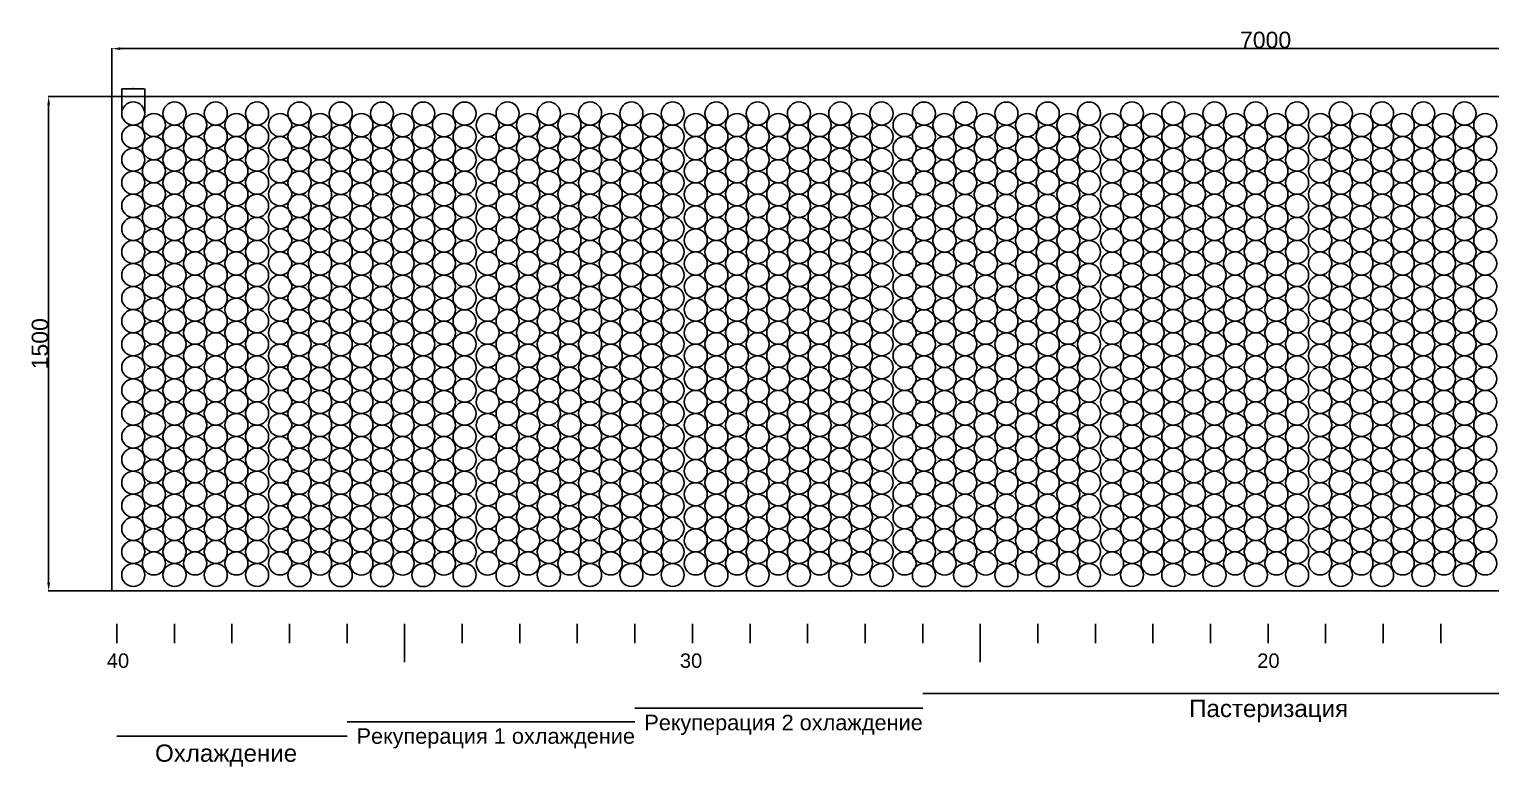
# Model space of a CAD drawing. Header units: millimetres. Extents: x -918 to 51042, y -35619 to 21649.
# Drawn here: x 43524 to 47958, y -19747 to -17509 of the extents above; entities that cross this region are included whole.
import ezdxf

# ---------------------------------------------------------------- set-up
doc = ezdxf.new("R2010")
doc.units = ezdxf.units.MM
doc.layers.add('для лазера', color=7, linetype='Continuous')
doc.styles.get("Standard").update_dxf_attribs({"font": 'arial.ttf'})
doc.dimstyles.new('ISO-25', dxfattribs={"dimtxt": 2.5, "dimasz": 2.5, "dimexe": 1.25, "dimexo": 0.625, "dimtad": 1, "dimtxsty": 'Standard', "dimcen": 2.5, "dimadec": 0, "dimazin": 0, "dimtfac": 1, "dimtmove": 0, "dimatfit": 3, "dimfxl": 1, "dimarcsym": 0})

# ---------------------------------------------------------------- blocks, each defined once
blk = doc.blocks.new('*D58')
at = {"layer": 'Defpoints', "color": 0, "transparency": 16777216}
for p in [(43774.8, -17568.3), (43774.8, -17713.6), (50774.8, -17713.6)]:
    blk.add_point(p, dxfattribs=at)
at = {"layer": 'для лазера', "color": 0, "lineweight": -2, "transparency": 16777216}
for p, q in [((43774.8, -17713), (43774.8, -17567.1)), ((50749.8, -17568.3), (43799.8, -17568.3)), ((50774.8, -17713), (50774.8, -17567.1))]:
    blk.add_line(p, q, dxfattribs=at)
at = {"layer": 'для лазера', "color": 0, "transparency": 16777216}
for points in [[(43799.8, -17564.2), (43799.8, -17572.5), (43774.8, -17568.3)], [(50749.8, -17564.2), (50749.8, -17572.5), (50774.8, -17568.3)]]:
    blk.add_solid(points, dxfattribs=at)
at = {"layer": 'для лазера', "color": 0, "transparency": 16777216, "insert": (47274.8, -17542.2), "char_height": 50, "attachment_point": 5}
blk.add_mtext('7000', dxfattribs=at)
blk = doc.blocks.new('*D59')
at = {"layer": 'Defpoints', "color": 0, "transparency": 16777216}
for p in [(43774.8, -17713.6), (43582.8, -19213.6), (43774.8, -19213.6)]:
    blk.add_point(p, dxfattribs=at)
at = {"layer": 'для лазера', "color": 0, "lineweight": -2, "transparency": 16777216}
for p, q in [((43774.2, -17713.6), (43581.6, -17713.6)), ((43582.8, -17738.6), (43582.8, -19188.6)), ((43774.2, -19213.6), (43581.6, -19213.6))]:
    blk.add_line(p, q, dxfattribs=at)
at = {"layer": 'для лазера', "color": 0, "transparency": 16777216}
for points in [[(43578.7, -17738.6), (43587, -17738.6), (43582.8, -17713.6)], [(43578.7, -19188.6), (43587, -19188.6), (43582.8, -19213.6)]]:
    blk.add_solid(points, dxfattribs=at)
at = {"layer": 'для лазера', "color": 0, "transparency": 16777216, "insert": (43556.7, -18463.6), "char_height": 50, "attachment_point": 5, "rotation": 90}
blk.add_mtext('1500', dxfattribs=at)
blk = doc.blocks.new('*D60')
at = {"layer": 'Defpoints', "color": 0, "transparency": 16777216}
for p in [(43874.4, -17690.1), (43804.4, -17765.1), (43874.4, -17765.1)]:
    blk.add_point(p, dxfattribs=at)
at = {"layer": 'для лазера', "color": 0, "lineweight": -2, "transparency": 16777216}
for p, q in [((43804.4, -17764.5), (43804.4, -17688.9)), ((43806.9, -17690.1), (43871.9, -17690.1)), ((43874.4, -17764.5), (43874.4, -17688.9))]:
    blk.add_line(p, q, dxfattribs=at)
at = {"layer": 'для лазера', "color": 0, "transparency": 16777216}
for points in [[(43806.9, -17689.7), (43806.9, -17690.5), (43804.4, -17690.1)], [(43871.9, -17689.7), (43871.9, -17690.5), (43874.4, -17690.1)]]:
    blk.add_solid(points, dxfattribs=at)
at = {"layer": 'для лазера', "color": 0, "transparency": 16777216, "insert": (43839.4, -17688.2), "char_height": 2.5, "attachment_point": 5}
blk.add_mtext('70', dxfattribs=at)

msp = doc.modelspace()

# ---------------------------------------------------------------- linework, layer by layer
at = {"layer": 'для лазера'}
for p, q in [((43774.815, -19213.621), (43774.815, -17713.621)), ((43774.815, -17713.621), (50774.815, -17713.621)), ((50774.815, -19213.621), (43774.815, -19213.621)), ((43789.655, -19371.831), (43789.655, -19313.621)), ((43964.284, -19371.831), (43964.284, -19313.621)), ((44138.913, -19371.831), (44138.913, -19313.621)), ((44313.542, -19371.831), (44313.542, -19313.621)), ((44488.171, -19371.831), (44488.171, -19313.621)), ((44662.8, -19430.041), (44662.8, -19313.621)), ((44837.429, -19371.831), (44837.429, -19313.621)), ((45012.058, -19371.831), (45012.058, -19313.621)), ((45186.687, -19371.831), (45186.687, -19313.621)), ((45361.316, -19371.831), (45361.316, -19313.621)), ((45535.945, -19371.831), (45535.945, -19313.621)), ((45710.574, -19371.831), (45710.574, -19313.621)), ((45885.203, -19371.831), (45885.203, -19313.621)), ((46059.832, -19371.831), (46059.832, -19313.621)), ((46234.461, -19371.831), (46234.461, -19313.621)), ((46409.09, -19430.041), (46409.09, -19313.621)), ((46583.719, -19371.831), (46583.719, -19313.621)), ((46758.348, -19371.831), (46758.348, -19313.621)), ((46932.977, -19371.831), (46932.977, -19313.621)), ((47107.606, -19371.831), (47107.606, -19313.621)), ((47282.235, -19371.831), (47282.235, -19313.621)), ((47456.864, -19371.831), (47456.864, -19313.621)), ((47631.493, -19371.831), (47631.493, -19313.621)), ((47806.122, -19371.831), (47806.122, -19313.621))]:
    msp.add_line(p, q, dxfattribs=at)
at = {"layer": 'для лазера', "color": 244, "true_color": 0x991b1e}
msp.add_line((48155.38, -19524.389), (46234.461, -19524.389), dxfattribs=at)
at = {"layer": 'для лазера', "color": 32, "true_color": 0xcd6928}
msp.add_line((46234.461, -19569.63), (45361.316, -19569.63), dxfattribs=at)
at = {"layer": 'для лазера', "color": 2}
msp.add_line((45361.316, -19610.665), (44488.171, -19610.665), dxfattribs=at)
at = {"layer": 'для лазера', "color": 5}
msp.add_line((44488.171, -19654.202), (43789.655, -19654.202), dxfattribs=at)
for centre in [(43839.397, -17765.093), (43964.631, -17765.093), (44089.865, -17765.093), (44215.1, -17765.093), (44343.71, -17765.324), (44468.944, -17765.324), (43902.001, -17800.093), (44027.236, -17800.093), (44152.47, -17800.093), (44285.1, -17800.093), (44406.314, -17800.324), (43839.397, -17835.093), (43964.631, -17835.093), (44089.865, -17835.093), (44215.1, -17835.093), (44343.71, -17835.324), (44468.944, -17835.324), (43902.001, -17870.093), (44027.236, -17870.093), (44152.47, -17870.093), (44285.1, -17870.093), (44406.314, -17870.324), (43839.397, -17905.093), (43902.001, -17940.093), (43964.631, -17905.093), (44027.236, -17940.093), (44089.865, -17905.093), (44152.47, -17940.093), (44215.1, -17905.093), (44285.1, -17940.093), (44343.71, -17905.324), (44406.314, -17940.324), (44468.944, -17905.324), (43839.397, -17975.093), (43964.631, -17975.093), (44089.865, -17975.093), (44215.1, -17975.093), (44343.71, -17975.324), (44468.944, -17975.324), (43902.001, -18010.093), (44027.236, -18010.093), (44152.47, -18010.093), (44285.1, -18010.093), (44406.314, -18010.324), (43839.397, -18045.093), (43902.001, -18080.093), (43964.631, -18045.093), (44027.236, -18080.093), (44089.865, -18045.093), (44152.47, -18080.093), (44215.1, -18045.093), (44285.1, -18080.093), (44343.71, -18045.324), (44406.314, -18080.324), (44468.944, -18045.324), (43839.397, -18115.093), (43964.631, -18115.093), (44089.865, -18115.093), (44215.1, -18115.093), (44343.71, -18115.324), (44468.944, -18115.324), (43902.001, -18150.093), (44027.236, -18150.093), (44152.47, -18150.093), (44285.1, -18150.093), (44406.314, -18150.324), (43839.397, -18185.093), (43964.631, -18185.093), (44089.865, -18185.093), (44215.1, -18185.093), (44343.71, -18185.324), (44468.944, -18185.324), (43839.397, -18255.093), (43902.001, -18220.093), (43964.631, -18255.093), (44027.236, -18220.093), (44089.865, -18255.093), (44152.47, -18220.093), (44215.1, -18255.093), (44285.1, -18220.093), (44343.71, -18255.324), (44406.314, -18220.324), (44468.944, -18255.324), (43902.001, -18290.093), (44027.236, -18290.093), (44152.47, -18290.093), (44285.1, -18290.093), (44406.314, -18290.324), (43839.397, -18325.093), (43964.631, -18325.093), (44089.865, -18325.093), (44215.1, -18325.093), (44343.71, -18325.324), (44468.944, -18325.324), (43902.001, -18360.093), (44027.236, -18360.093), (44152.47, -18360.093), (44285.1, -18360.093), (44406.314, -18360.324), (43839.397, -18395.093), (43902.001, -18430.093), (43964.631, -18395.093), (44027.236, -18430.093), (44089.865, -18395.093), (44152.47, -18430.093), (44215.1, -18395.093), (44285.1, -18430.093), (44343.71, -18395.324), (44406.314, -18430.324), (44468.944, -18395.324), (43839.397, -18465.093), (43964.631, -18465.093), (44089.865, -18465.093), (44215.1, -18465.093), (44343.71, -18465.324), (44468.944, -18465.324), (43902.001, -18500.093), (44027.236, -18500.093), (44152.47, -18500.093), (44285.1, -18500.093), (44406.314, -18500.324), (43839.397, -18535.093), (43964.631, -18535.093), (44089.865, -18535.093), (44215.1, -18535.093), (44343.71, -18535.324), (44468.944, -18535.324), (43839.397, -18605.093), (43902.001, -18570.093), (43964.631, -18605.093), (44027.236, -18570.093), (44089.865, -18605.093), (44152.47, -18570.093), (44215.1, -18605.093), (44285.1, -18570.093), (44343.71, -18605.324), (44406.314, -18570.324), (44468.944, -18605.324), (43902.001, -18640.093), (44027.236, -18640.093), (44152.47, -18640.093), (44285.1, -18640.093), (44406.314, -18640.324), (43839.397, -18675.093), (43964.631, -18675.093), (44089.865, -18675.093), (44215.1, -18675.093), (44343.71, -18675.324), (44468.944, -18675.324), (43839.397, -18745.093), (43902.001, -18710.093), (43964.631, -18745.093), (44027.236, -18710.093), (44089.865, -18745.093), (44152.47, -18710.093), (44215.1, -18745.093), (44285.1, -18710.093), (44343.71, -18745.324), (44406.314, -18710.324), (44468.944, -18745.324), (43902.001, -18780.093), (44027.236, -18780.093), (44152.47, -18780.093), (44285.1, -18780.093), (44406.314, -18780.324), (43839.397, -18815.093), (43964.631, -18815.093), (44089.865, -18815.093), (44215.1, -18815.093), (44343.71, -18815.324), (44468.944, -18815.324), (43902.001, -18850.093), (44027.236, -18850.093), (44152.47, -18850.093), (44285.1, -18850.093), (44406.314, -18850.324), (43839.397, -18885.093), (43902.001, -18920.093), (43964.631, -18885.093), (44027.236, -18920.093), (44089.865, -18885.093), (44152.47, -18920.093), (44215.1, -18885.093), (44285.1, -18920.093), (44343.71, -18885.324), (44406.314, -18920.324), (44468.944, -18885.324), (43839.397, -18955.093), (43964.631, -18955.093), (44089.865, -18955.093), (44215.1, -18955.093), (44343.71, -18955.324), (44468.944, -18955.324), (43902.001, -18990.093), (44027.236, -18990.093), (44152.47, -18990.093), (44285.1, -18990.093), (44406.314, -18990.324), (43839.397, -19025.093), (43964.631, -19025.093), (44089.865, -19025.093), (44215.1, -19025.093), (44343.71, -19025.324), (44468.944, -19025.324), (43839.397, -19095.093), (43902.001, -19060.093), (43964.631, -19095.093), (44027.236, -19060.093), (44089.865, -19095.093), (44152.47, -19060.093), (44215.1, -19095.093), (44285.1, -19060.093), (44343.71, -19095.324), (44406.314, -19060.324), (44468.944, -19095.324), (43902.001, -19130.093), (44027.236, -19130.093), (44152.47, -19130.093), (44285.1, -19130.093), (44406.314, -19130.324), (43839.397, -19165.093), (43964.631, -19165.093), (44089.865, -19165.093), (44215.1, -19165.093), (44343.71, -19165.324), (44468.944, -19165.324)]:
    msp.add_circle(centre, 35, dxfattribs=at)
at = {"layer": 'для лазера', "color": 2}
for centre in [(44594.179, -17765.324), (44719.413, -17765.324), (44844.647, -17765.324), (44975, -17765.093), (45100.235, -17765.093), (45225.469, -17765.093), (45350.704, -17765.093), (44531.549, -17800.324), (44656.783, -17800.324), (44782.017, -17800.324), (44914.647, -17800.324), (45037.605, -17800.093), (45162.839, -17800.093), (45288.074, -17800.093), (44594.179, -17835.324), (44719.413, -17835.324), (44844.647, -17835.324), (44975, -17835.093), (45100.235, -17835.093), (45225.469, -17835.093), (45350.704, -17835.093), (44531.549, -17870.324), (44656.783, -17870.324), (44782.017, -17870.324), (44914.647, -17870.324), (45037.605, -17870.093), (45162.839, -17870.093), (45288.074, -17870.093), (44531.549, -17940.324), (44594.179, -17905.324), (44656.783, -17940.324), (44719.413, -17905.324), (44782.017, -17940.324), (44844.647, -17905.324), (44914.647, -17940.324), (44975, -17905.093), (45037.605, -17940.093), (45100.235, -17905.093), (45162.839, -17940.093), (45225.469, -17905.093), (45288.074, -17940.093), (45350.704, -17905.093), (44594.179, -17975.324), (44719.413, -17975.324), (44844.647, -17975.324), (44975, -17975.093), (45100.235, -17975.093), (45225.469, -17975.093), (45350.704, -17975.093), (44531.549, -18010.324), (44656.783, -18010.324), (44782.017, -18010.324), (44914.647, -18010.324), (45037.605, -18010.093), (45162.839, -18010.093), (45288.074, -18010.093), (44531.549, -18080.324), (44594.179, -18045.324), (44656.783, -18080.324), (44719.413, -18045.324), (44782.017, -18080.324), (44844.647, -18045.324), (44914.647, -18080.324), (44975, -18045.093), (45037.605, -18080.093), (45100.235, -18045.093), (45162.839, -18080.093), (45225.469, -18045.093), (45288.074, -18080.093), (45350.704, -18045.093), (44594.179, -18115.324), (44719.413, -18115.324), (44844.647, -18115.324), (44975, -18115.093), (45100.235, -18115.093), (45225.469, -18115.093), (45350.704, -18115.093), (44531.549, -18150.324), (44656.783, -18150.324), (44782.017, -18150.324), (44914.647, -18150.324), (45037.605, -18150.093), (45162.839, -18150.093), (45288.074, -18150.093), (44594.179, -18185.324), (44719.413, -18185.324), (44844.647, -18185.324), (44975, -18185.093), (45100.235, -18185.093), (45225.469, -18185.093), (45350.704, -18185.093), (44531.549, -18220.324), (44594.179, -18255.324), (44656.783, -18220.324), (44719.413, -18255.324), (44782.017, -18220.324), (44844.647, -18255.324), (44914.647, -18220.324), (44975, -18255.093), (45037.605, -18220.093), (45100.235, -18255.093), (45162.839, -18220.093), (45225.469, -18255.093), (45288.074, -18220.093), (45350.704, -18255.093), (44531.549, -18290.324), (44656.783, -18290.324), (44782.017, -18290.324), (44914.647, -18290.324), (45037.605, -18290.093), (45162.839, -18290.093), (45288.074, -18290.093), (44594.179, -18325.324), (44719.413, -18325.324), (44844.647, -18325.324), (44975, -18325.093), (45100.235, -18325.093), (45225.469, -18325.093), (45350.704, -18325.093), (44531.549, -18360.324), (44656.783, -18360.324), (44782.017, -18360.324), (44914.647, -18360.324), (45037.605, -18360.093), (45162.839, -18360.093), (45288.074, -18360.093), (44531.549, -18430.324), (44594.179, -18395.324), (44656.783, -18430.324), (44719.413, -18395.324), (44782.017, -18430.324), (44844.647, -18395.324), (44914.647, -18430.324), (44975, -18395.093), (45037.605, -18430.093), (45100.235, -18395.093), (45162.839, -18430.093), (45225.469, -18395.093), (45288.074, -18430.093), (45350.704, -18395.093), (44594.179, -18465.324), (44719.413, -18465.324), (44844.647, -18465.324), (44975, -18465.093), (45100.235, -18465.093), (45225.469, -18465.093), (45350.704, -18465.093), (44531.549, -18500.324), (44656.783, -18500.324), (44782.017, -18500.324), (44914.647, -18500.324), (45037.605, -18500.093), (45162.839, -18500.093), (45288.074, -18500.093), (44594.179, -18535.324), (44719.413, -18535.324), (44844.647, -18535.324), (44975, -18535.093), (45100.235, -18535.093), (45225.469, -18535.093), (45350.704, -18535.093), (44531.549, -18570.324), (44594.179, -18605.324), (44656.783, -18570.324), (44719.413, -18605.324), (44782.017, -18570.324), (44844.647, -18605.324), (44914.647, -18570.324), (44975, -18605.093), (45037.605, -18570.093), (45100.235, -18605.093), (45162.839, -18570.093), (45225.469, -18605.093), (45288.074, -18570.093), (45350.704, -18605.093), (44531.549, -18640.324), (44656.783, -18640.324), (44782.017, -18640.324), (44914.647, -18640.324), (45037.605, -18640.093), (45162.839, -18640.093), (45288.074, -18640.093), (44594.179, -18675.324), (44719.413, -18675.324), (44844.647, -18675.324), (44975, -18675.093), (45100.235, -18675.093), (45225.469, -18675.093), (45350.704, -18675.093), (44531.549, -18710.324), (44594.179, -18745.324), (44656.783, -18710.324), (44719.413, -18745.324), (44782.017, -18710.324), (44844.647, -18745.324), (44914.647, -18710.324), (44975, -18745.093), (45037.605, -18710.093), (45100.235, -18745.093), (45162.839, -18710.093), (45225.469, -18745.093), (45288.074, -18710.093), (45350.704, -18745.093), (44531.549, -18780.324), (44656.783, -18780.324), (44782.017, -18780.324), (44914.647, -18780.324), (45037.605, -18780.093), (45162.839, -18780.093), (45288.074, -18780.093), (44594.179, -18815.324), (44719.413, -18815.324), (44844.647, -18815.324), (44975, -18815.093), (45100.235, -18815.093), (45225.469, -18815.093), (45350.704, -18815.093), (44531.549, -18850.324), (44656.783, -18850.324), (44782.017, -18850.324), (44914.647, -18850.324), (45037.605, -18850.093), (45162.839, -18850.093), (45288.074, -18850.093), (44531.549, -18920.324), (44594.179, -18885.324), (44656.783, -18920.324), (44719.413, -18885.324), (44782.017, -18920.324), (44844.647, -18885.324), (44914.647, -18920.324), (44975, -18885.093), (45037.605, -18920.093), (45100.235, -18885.093), (45162.839, -18920.093), (45225.469, -18885.093), (45288.074, -18920.093), (45350.704, -18885.093), (44594.179, -18955.324), (44719.413, -18955.324), (44844.647, -18955.324), (44975, -18955.093), (45100.235, -18955.093), (45225.469, -18955.093), (45350.704, -18955.093), (44531.549, -18990.324), (44656.783, -18990.324), (44782.017, -18990.324), (44914.647, -18990.324), (45037.605, -18990.093), (45162.839, -18990.093), (45288.074, -18990.093), (44594.179, -19025.324), (44719.413, -19025.324), (44844.647, -19025.324), (44975, -19025.093), (45100.235, -19025.093), (45225.469, -19025.093), (45350.704, -19025.093), (44531.549, -19060.324), (44594.179, -19095.324), (44656.783, -19060.324), (44719.413, -19095.324), (44782.017, -19060.324), (44844.647, -19095.324), (44914.647, -19060.324), (44975, -19095.093), (45037.605, -19060.093), (45100.235, -19095.093), (45162.839, -19060.093), (45225.469, -19095.093), (45288.074, -19060.093), (45350.704, -19095.093), (44531.549, -19130.324), (44656.783, -19130.324), (44782.017, -19130.324), (44914.647, -19130.324), (45037.605, -19130.093), (45162.839, -19130.093), (45288.074, -19130.093), (44594.179, -19165.324), (44719.413, -19165.324), (44844.647, -19165.324), (44975, -19165.093), (45100.235, -19165.093), (45225.469, -19165.093), (45350.704, -19165.093)]:
    msp.add_circle(centre, 35, dxfattribs=at)
at = {"layer": 'для лазера', "color": 32, "true_color": 0xcd6928}
for centre in [(45475.938, -17765.093), (45608.568, -17765.093), (45733.802, -17765.093), (45859.037, -17765.093), (45984.271, -17765.093), (46109.505, -17765.093), (45413.308, -17800.093), (45545.938, -17800.093), (45671.172, -17800.093), (45796.407, -17800.093), (45921.641, -17800.093), (46046.875, -17800.093), (46179.505, -17800.093), (45475.938, -17835.093), (45608.568, -17835.093), (45733.802, -17835.093), (45859.037, -17835.093), (45984.271, -17835.093), (46109.505, -17835.093), (45413.308, -17870.093), (45545.938, -17870.093), (45671.172, -17870.093), (45796.407, -17870.093), (45921.641, -17870.093), (46046.875, -17870.093), (46179.505, -17870.093), (45413.308, -17940.093), (45475.938, -17905.093), (45545.938, -17940.093), (45608.568, -17905.093), (45671.172, -17940.093), (45733.802, -17905.093), (45796.407, -17940.093), (45859.037, -17905.093), (45921.641, -17940.093), (45984.271, -17905.093), (46046.875, -17940.093), (46109.505, -17905.093), (46179.505, -17940.093), (45475.938, -17975.093), (45608.568, -17975.093), (45733.802, -17975.093), (45859.037, -17975.093), (45984.271, -17975.093), (46109.505, -17975.093), (45413.308, -18010.093), (45545.938, -18010.093), (45671.172, -18010.093), (45796.407, -18010.093), (45921.641, -18010.093), (46046.875, -18010.093), (46179.505, -18010.093), (45413.308, -18080.093), (45475.938, -18045.093), (45545.938, -18080.093), (45608.568, -18045.093), (45671.172, -18080.093), (45733.802, -18045.093), (45796.407, -18080.093), (45859.037, -18045.093), (45921.641, -18080.093), (45984.271, -18045.093), (46046.875, -18080.093), (46109.505, -18045.093), (46179.505, -18080.093), (45475.938, -18115.093), (45608.568, -18115.093), (45733.802, -18115.093), (45859.037, -18115.093), (45984.271, -18115.093), (46109.505, -18115.093), (45413.308, -18150.093), (45545.938, -18150.093), (45671.172, -18150.093), (45796.407, -18150.093), (45921.641, -18150.093), (46046.875, -18150.093), (46179.505, -18150.093), (45475.938, -18185.093), (45608.568, -18185.093), (45733.802, -18185.093), (45859.037, -18185.093), (45984.271, -18185.093), (46109.505, -18185.093), (45413.308, -18220.093), (45475.938, -18255.093), (45545.938, -18220.093), (45608.568, -18255.093), (45671.172, -18220.093), (45733.802, -18255.093), (45796.407, -18220.093), (45859.037, -18255.093), (45921.641, -18220.093), (45984.271, -18255.093), (46046.875, -18220.093), (46109.505, -18255.093), (46179.505, -18220.093), (45413.308, -18290.093), (45545.938, -18290.093), (45671.172, -18290.093), (45796.407, -18290.093), (45921.641, -18290.093), (46046.875, -18290.093), (46179.505, -18290.093), (45475.938, -18325.093), (45608.568, -18325.093), (45733.802, -18325.093), (45859.037, -18325.093), (45984.271, -18325.093), (46109.505, -18325.093), (45413.308, -18360.093), (45545.938, -18360.093), (45671.172, -18360.093), (45796.407, -18360.093), (45921.641, -18360.093), (46046.875, -18360.093), (46179.505, -18360.093), (45413.308, -18430.093), (45475.938, -18395.093), (45545.938, -18430.093), (45608.568, -18395.093), (45671.172, -18430.093), (45733.802, -18395.093), (45796.407, -18430.093), (45859.037, -18395.093), (45921.641, -18430.093), (45984.271, -18395.093), (46046.875, -18430.093), (46109.505, -18395.093), (46179.505, -18430.093), (45475.938, -18465.093), (45608.568, -18465.093), (45733.802, -18465.093), (45859.037, -18465.093), (45984.271, -18465.093), (46109.505, -18465.093), (45413.308, -18500.093), (45545.938, -18500.093), (45671.172, -18500.093), (45796.407, -18500.093), (45921.641, -18500.093), (46046.875, -18500.093), (46179.505, -18500.093), (45475.938, -18535.093), (45608.568, -18535.093), (45733.802, -18535.093), (45859.037, -18535.093), (45984.271, -18535.093), (46109.505, -18535.093), (45413.308, -18570.093), (45475.938, -18605.093), (45545.938, -18570.093), (45608.568, -18605.093), (45671.172, -18570.093), (45733.802, -18605.093), (45796.407, -18570.093), (45859.037, -18605.093), (45921.641, -18570.093), (45984.271, -18605.093), (46046.875, -18570.093), (46109.505, -18605.093), (46179.505, -18570.093), (45413.308, -18640.093), (45545.938, -18640.093), (45671.172, -18640.093), (45796.407, -18640.093), (45921.641, -18640.093), (46046.875, -18640.093), (46179.505, -18640.093), (45475.938, -18675.093), (45608.568, -18675.093), (45733.802, -18675.093), (45859.037, -18675.093), (45984.271, -18675.093), (46109.505, -18675.093), (45413.308, -18710.093), (45475.938, -18745.093), (45545.938, -18710.093), (45608.568, -18745.093), (45671.172, -18710.093), (45733.802, -18745.093), (45796.407, -18710.093), (45859.037, -18745.093), (45921.641, -18710.093), (45984.271, -18745.093), (46046.875, -18710.093), (46109.505, -18745.093), (46179.505, -18710.093), (45413.308, -18780.093), (45545.938, -18780.093), (45671.172, -18780.093), (45796.407, -18780.093), (45921.641, -18780.093), (46046.875, -18780.093), (46179.505, -18780.093), (45475.938, -18815.093), (45608.568, -18815.093), (45733.802, -18815.093), (45859.037, -18815.093), (45984.271, -18815.093), (46109.505, -18815.093), (45413.308, -18850.093), (45545.938, -18850.093), (45671.172, -18850.093), (45796.407, -18850.093), (45921.641, -18850.093), (46046.875, -18850.093), (46179.505, -18850.093), (45413.308, -18920.093), (45475.938, -18885.093), (45545.938, -18920.093), (45608.568, -18885.093), (45671.172, -18920.093), (45733.802, -18885.093), (45796.407, -18920.093), (45859.037, -18885.093), (45921.641, -18920.093), (45984.271, -18885.093), (46046.875, -18920.093), (46109.505, -18885.093), (46179.505, -18920.093), (45475.938, -18955.093), (45608.568, -18955.093), (45733.802, -18955.093), (45859.037, -18955.093), (45984.271, -18955.093), (46109.505, -18955.093), (45413.308, -18990.093), (45545.938, -18990.093), (45671.172, -18990.093), (45796.407, -18990.093), (45921.641, -18990.093), (46046.875, -18990.093), (46179.505, -18990.093), (45475.938, -19025.093), (45608.568, -19025.093), (45733.802, -19025.093), (45859.037, -19025.093), (45984.271, -19025.093), (46109.505, -19025.093), (45413.308, -19060.093), (45475.938, -19095.093), (45545.938, -19060.093), (45608.568, -19095.093), (45671.172, -19060.093), (45733.802, -19095.093), (45796.407, -19060.093), (45859.037, -19095.093), (45921.641, -19060.093), (45984.271, -19095.093), (46046.875, -19060.093), (46109.505, -19095.093), (46179.505, -19060.093), (45413.308, -19130.093), (45545.938, -19130.093), (45671.172, -19130.093), (45796.407, -19130.093), (45921.641, -19130.093), (46046.875, -19130.093), (46179.505, -19130.093), (45475.938, -19165.093), (45608.568, -19165.093), (45733.802, -19165.093), (45859.037, -19165.093), (45984.271, -19165.093), (46109.505, -19165.093)]:
    msp.add_circle(centre, 35, dxfattribs=at)
at = {"layer": 'для лазера', "color": 244, "true_color": 0x991b1e}
for centre in [(46238.115, -17765.324), (46363.35, -17765.324), (46488.584, -17765.324), (46613.818, -17765.324), (46739.053, -17765.324), (46869.406, -17765.093), (46994.64, -17765.093), (47119.875, -17765.093), (47245.109, -17765.093), (47370.343, -17765.093), (47502.973, -17765.093), (47628.208, -17765.093), (47753.442, -17765.093), (47878.677, -17765.093), (46300.72, -17800.324), (46425.954, -17800.324), (46551.189, -17800.324), (46676.423, -17800.324), (46809.053, -17800.324), (46932.01, -17800.093), (47057.245, -17800.093), (47182.479, -17800.093), (47307.714, -17800.093), (47440.343, -17800.093), (47565.578, -17800.093), (47690.812, -17800.093), (47816.047, -17800.093), (47941.281, -17800.093), (46238.115, -17835.324), (46363.35, -17835.324), (46488.584, -17835.324), (46613.818, -17835.324), (46739.053, -17835.324), (46869.406, -17835.093), (46994.64, -17835.093), (47119.875, -17835.093), (47245.109, -17835.093), (47370.343, -17835.093), (47502.973, -17835.093), (47628.208, -17835.093), (47753.442, -17835.093), (47878.677, -17835.093), (46300.72, -17870.324), (46425.954, -17870.324), (46551.189, -17870.324), (46676.423, -17870.324), (46809.053, -17870.324), (46932.01, -17870.093), (47057.245, -17870.093), (47182.479, -17870.093), (47307.714, -17870.093), (47440.343, -17870.093), (47565.578, -17870.093), (47690.812, -17870.093), (47816.047, -17870.093), (47941.281, -17870.093), (46238.115, -17905.324), (46300.72, -17940.324), (46363.35, -17905.324), (46425.954, -17940.324), (46488.584, -17905.324), (46551.189, -17940.324), (46613.818, -17905.324), (46676.423, -17940.324), (46739.053, -17905.324), (46809.053, -17940.324), (46869.406, -17905.093), (46932.01, -17940.093), (46994.64, -17905.093), (47057.245, -17940.093), (47119.875, -17905.093), (47182.479, -17940.093), (47245.109, -17905.093), (47307.714, -17940.093), (47370.343, -17905.093), (47440.343, -17940.093), (47502.973, -17905.093), (47565.578, -17940.093), (47628.208, -17905.093), (47690.812, -17940.093), (47753.442, -17905.093), (47816.047, -17940.093), (47878.677, -17905.093), (47941.281, -17940.093), (46238.115, -17975.324), (46363.35, -17975.324), (46488.584, -17975.324), (46613.818, -17975.324), (46739.053, -17975.324), (46869.406, -17975.093), (46994.64, -17975.093), (47119.875, -17975.093), (47245.109, -17975.093), (47370.343, -17975.093), (47502.973, -17975.093), (47628.208, -17975.093), (47753.442, -17975.093), (47878.677, -17975.093), (46300.72, -18010.324), (46425.954, -18010.324), (46551.189, -18010.324), (46676.423, -18010.324), (46809.053, -18010.324), (46932.01, -18010.093), (47057.245, -18010.093), (47182.479, -18010.093), (47307.714, -18010.093), (47440.343, -18010.093), (47565.578, -18010.093), (47690.812, -18010.093), (47816.047, -18010.093), (47941.281, -18010.093), (46238.115, -18045.324), (46300.72, -18080.324), (46363.35, -18045.324), (46425.954, -18080.324), (46488.584, -18045.324), (46551.189, -18080.324), (46613.818, -18045.324), (46676.423, -18080.324), (46739.053, -18045.324), (46809.053, -18080.324), (46869.406, -18045.093), (46932.01, -18080.093), (46994.64, -18045.093), (47057.245, -18080.093), (47119.875, -18045.093), (47182.479, -18080.093), (47245.109, -18045.093), (47307.714, -18080.093), (47370.343, -18045.093), (47440.343, -18080.093), (47502.973, -18045.093), (47565.578, -18080.093), (47628.208, -18045.093), (47690.812, -18080.093), (47753.442, -18045.093), (47816.047, -18080.093), (47878.677, -18045.093), (47941.281, -18080.093), (46238.115, -18115.324), (46363.35, -18115.324), (46488.584, -18115.324), (46613.818, -18115.324), (46739.053, -18115.324), (46869.406, -18115.093), (46994.64, -18115.093), (47119.875, -18115.093), (47245.109, -18115.093), (47370.343, -18115.093), (47502.973, -18115.093), (47628.208, -18115.093), (47753.442, -18115.093), (47878.677, -18115.093), (46300.72, -18150.324), (46425.954, -18150.324), (46551.189, -18150.324), (46676.423, -18150.324), (46809.053, -18150.324), (46932.01, -18150.093), (47057.245, -18150.093), (47182.479, -18150.093), (47307.714, -18150.093), (47440.343, -18150.093), (47565.578, -18150.093), (47690.812, -18150.093), (47816.047, -18150.093), (47941.281, -18150.093), (46238.115, -18185.324), (46363.35, -18185.324), (46488.584, -18185.324), (46613.818, -18185.324), (46739.053, -18185.324), (46869.406, -18185.093), (46994.64, -18185.093), (47119.875, -18185.093), (47245.109, -18185.093), (47370.343, -18185.093), (47502.973, -18185.093), (47628.208, -18185.093), (47753.442, -18185.093), (47878.677, -18185.093), (46238.115, -18255.324), (46300.72, -18220.324), (46363.35, -18255.324), (46425.954, -18220.324), (46488.584, -18255.324), (46551.189, -18220.324), (46613.818, -18255.324), (46676.423, -18220.324), (46739.053, -18255.324), (46809.053, -18220.324), (46869.406, -18255.093), (46932.01, -18220.093), (46994.64, -18255.093), (47057.245, -18220.093), (47119.875, -18255.093), (47182.479, -18220.093), (47245.109, -18255.093), (47307.714, -18220.093), (47370.343, -18255.093), (47440.343, -18220.093), (47502.973, -18255.093), (47565.578, -18220.093), (47628.208, -18255.093), (47690.812, -18220.093), (47753.442, -18255.093), (47816.047, -18220.093), (47878.677, -18255.093), (47941.281, -18220.093), (46300.72, -18290.324), (46425.954, -18290.324), (46551.189, -18290.324), (46676.423, -18290.324), (46809.053, -18290.324), (46932.01, -18290.093), (47057.245, -18290.093), (47182.479, -18290.093), (47307.714, -18290.093), (47440.343, -18290.093), (47565.578, -18290.093), (47690.812, -18290.093), (47816.047, -18290.093), (47941.281, -18290.093), (46238.115, -18325.324), (46363.35, -18325.324), (46488.584, -18325.324), (46613.818, -18325.324), (46739.053, -18325.324), (46869.406, -18325.093), (46994.64, -18325.093), (47119.875, -18325.093), (47245.109, -18325.093), (47370.343, -18325.093), (47502.973, -18325.093), (47628.208, -18325.093), (47753.442, -18325.093), (47878.677, -18325.093), (46300.72, -18360.324), (46425.954, -18360.324), (46551.189, -18360.324), (46676.423, -18360.324), (46809.053, -18360.324), (46932.01, -18360.093), (47057.245, -18360.093), (47182.479, -18360.093), (47307.714, -18360.093), (47440.343, -18360.093), (47565.578, -18360.093), (47690.812, -18360.093), (47816.047, -18360.093), (47941.281, -18360.093), (46238.115, -18395.324), (46300.72, -18430.324), (46363.35, -18395.324), (46425.954, -18430.324), (46488.584, -18395.324), (46551.189, -18430.324), (46613.818, -18395.324), (46676.423, -18430.324), (46739.053, -18395.324), (46809.053, -18430.324), (46869.406, -18395.093), (46932.01, -18430.093), (46994.64, -18395.093), (47057.245, -18430.093), (47119.875, -18395.093), (47182.479, -18430.093), (47245.109, -18395.093), (47307.714, -18430.093), (47370.343, -18395.093), (47440.343, -18430.093), (47502.973, -18395.093), (47565.578, -18430.093), (47628.208, -18395.093), (47690.812, -18430.093), (47753.442, -18395.093), (47816.047, -18430.093), (47878.677, -18395.093), (47941.281, -18430.093), (46238.115, -18465.324), (46363.35, -18465.324), (46488.584, -18465.324), (46613.818, -18465.324), (46739.053, -18465.324), (46869.406, -18465.093), (46994.64, -18465.093), (47119.875, -18465.093), (47245.109, -18465.093), (47370.343, -18465.093), (47502.973, -18465.093), (47628.208, -18465.093), (47753.442, -18465.093), (47878.677, -18465.093), (46300.72, -18500.324), (46425.954, -18500.324), (46551.189, -18500.324), (46676.423, -18500.324), (46809.053, -18500.324), (46932.01, -18500.093), (47057.245, -18500.093), (47182.479, -18500.093), (47307.714, -18500.093), (47440.343, -18500.093), (47565.578, -18500.093), (47690.812, -18500.093), (47816.047, -18500.093), (47941.281, -18500.093), (46238.115, -18535.324), (46363.35, -18535.324), (46488.584, -18535.324), (46613.818, -18535.324), (46739.053, -18535.324), (46869.406, -18535.093), (46994.64, -18535.093), (47119.875, -18535.093), (47245.109, -18535.093), (47370.343, -18535.093), (47502.973, -18535.093), (47628.208, -18535.093), (47753.442, -18535.093), (47878.677, -18535.093), (46238.115, -18605.324), (46300.72, -18570.324), (46363.35, -18605.324), (46425.954, -18570.324), (46488.584, -18605.324), (46551.189, -18570.324), (46613.818, -18605.324), (46676.423, -18570.324), (46739.053, -18605.324), (46809.053, -18570.324), (46869.406, -18605.093), (46932.01, -18570.093), (46994.64, -18605.093), (47057.245, -18570.093), (47119.875, -18605.093), (47182.479, -18570.093), (47245.109, -18605.093), (47307.714, -18570.093), (47370.343, -18605.093), (47440.343, -18570.093), (47502.973, -18605.093), (47565.578, -18570.093), (47628.208, -18605.093), (47690.812, -18570.093), (47753.442, -18605.093), (47816.047, -18570.093), (47878.677, -18605.093), (47941.281, -18570.093), (46300.72, -18640.324), (46425.954, -18640.324), (46551.189, -18640.324), (46676.423, -18640.324), (46809.053, -18640.324), (46932.01, -18640.093), (47057.245, -18640.093), (47182.479, -18640.093), (47307.714, -18640.093), (47440.343, -18640.093), (47565.578, -18640.093), (47690.812, -18640.093), (47816.047, -18640.093), (47941.281, -18640.093), (46238.115, -18675.324), (46363.35, -18675.324), (46488.584, -18675.324), (46613.818, -18675.324), (46739.053, -18675.324), (46869.406, -18675.093), (46994.64, -18675.093), (47119.875, -18675.093), (47245.109, -18675.093), (47370.343, -18675.093), (47502.973, -18675.093), (47628.208, -18675.093), (47753.442, -18675.093), (47878.677, -18675.093), (46238.115, -18745.324), (46300.72, -18710.324), (46363.35, -18745.324), (46425.954, -18710.324), (46488.584, -18745.324), (46551.189, -18710.324), (46613.818, -18745.324), (46676.423, -18710.324), (46739.053, -18745.324), (46809.053, -18710.324), (46869.406, -18745.093), (46932.01, -18710.093), (46994.64, -18745.093), (47057.245, -18710.093), (47119.875, -18745.093), (47182.479, -18710.093), (47245.109, -18745.093), (47307.714, -18710.093), (47370.343, -18745.093), (47440.343, -18710.093), (47502.973, -18745.093), (47565.578, -18710.093), (47628.208, -18745.093), (47690.812, -18710.093), (47753.442, -18745.093), (47816.047, -18710.093), (47878.677, -18745.093), (47941.281, -18710.093), (46300.72, -18780.324), (46425.954, -18780.324), (46551.189, -18780.324), (46676.423, -18780.324), (46809.053, -18780.324), (46932.01, -18780.093), (47057.245, -18780.093), (47182.479, -18780.093), (47307.714, -18780.093), (47440.343, -18780.093), (47565.578, -18780.093), (47690.812, -18780.093), (47816.047, -18780.093), (47941.281, -18780.093), (46238.115, -18815.324), (46363.35, -18815.324), (46488.584, -18815.324), (46613.818, -18815.324), (46739.053, -18815.324), (46869.406, -18815.093), (46994.64, -18815.093), (47119.875, -18815.093), (47245.109, -18815.093), (47370.343, -18815.093), (47502.973, -18815.093), (47628.208, -18815.093), (47753.442, -18815.093), (47878.677, -18815.093), (46300.72, -18850.324), (46425.954, -18850.324), (46551.189, -18850.324), (46676.423, -18850.324), (46809.053, -18850.324), (46932.01, -18850.093), (47057.245, -18850.093), (47182.479, -18850.093), (47307.714, -18850.093), (47440.343, -18850.093), (47565.578, -18850.093), (47690.812, -18850.093), (47816.047, -18850.093), (47941.281, -18850.093), (46238.115, -18885.324), (46300.72, -18920.324), (46363.35, -18885.324), (46425.954, -18920.324), (46488.584, -18885.324), (46551.189, -18920.324), (46613.818, -18885.324), (46676.423, -18920.324), (46739.053, -18885.324), (46809.053, -18920.324), (46869.406, -18885.093), (46932.01, -18920.093), (46994.64, -18885.093), (47057.245, -18920.093), (47119.875, -18885.093), (47182.479, -18920.093), (47245.109, -18885.093), (47307.714, -18920.093), (47370.343, -18885.093), (47440.343, -18920.093), (47502.973, -18885.093), (47565.578, -18920.093), (47628.208, -18885.093), (47690.812, -18920.093), (47753.442, -18885.093), (47816.047, -18920.093), (47878.677, -18885.093), (47941.281, -18920.093), (46238.115, -18955.324), (46363.35, -18955.324), (46488.584, -18955.324), (46613.818, -18955.324), (46739.053, -18955.324), (46869.406, -18955.093), (46994.64, -18955.093), (47119.875, -18955.093), (47245.109, -18955.093), (47370.343, -18955.093), (47502.973, -18955.093), (47628.208, -18955.093), (47753.442, -18955.093), (47878.677, -18955.093), (46300.72, -18990.324), (46425.954, -18990.324), (46551.189, -18990.324), (46676.423, -18990.324), (46809.053, -18990.324), (46932.01, -18990.093), (47057.245, -18990.093), (47182.479, -18990.093), (47307.714, -18990.093), (47440.343, -18990.093), (47565.578, -18990.093), (47690.812, -18990.093), (47816.047, -18990.093), (47941.281, -18990.093), (46238.115, -19025.324), (46363.35, -19025.324), (46488.584, -19025.324), (46613.818, -19025.324), (46739.053, -19025.324), (46869.406, -19025.093), (46994.64, -19025.093), (47119.875, -19025.093), (47245.109, -19025.093), (47370.343, -19025.093), (47502.973, -19025.093), (47628.208, -19025.093), (47753.442, -19025.093), (47878.677, -19025.093), (46238.115, -19095.324), (46300.72, -19060.324), (46363.35, -19095.324), (46425.954, -19060.324), (46488.584, -19095.324), (46551.189, -19060.324), (46613.818, -19095.324), (46676.423, -19060.324), (46739.053, -19095.324), (46809.053, -19060.324), (46869.406, -19095.093), (46932.01, -19060.093), (46994.64, -19095.093), (47057.245, -19060.093), (47119.875, -19095.093), (47182.479, -19060.093), (47245.109, -19095.093), (47307.714, -19060.093), (47370.343, -19095.093), (47440.343, -19060.093), (47502.973, -19095.093), (47565.578, -19060.093), (47628.208, -19095.093), (47690.812, -19060.093), (47753.442, -19095.093), (47816.047, -19060.093), (47878.677, -19095.093), (47941.281, -19060.093), (46300.72, -19130.324), (46425.954, -19130.324), (46551.189, -19130.324), (46676.423, -19130.324), (46809.053, -19130.324), (46932.01, -19130.093), (47057.245, -19130.093), (47182.479, -19130.093), (47307.714, -19130.093), (47440.343, -19130.093), (47565.578, -19130.093), (47690.812, -19130.093), (47816.047, -19130.093), (47941.281, -19130.093), (46238.115, -19165.324), (46363.35, -19165.324), (46488.584, -19165.324), (46613.818, -19165.324), (46739.053, -19165.324), (46869.406, -19165.093), (46994.64, -19165.093), (47119.875, -19165.093), (47245.109, -19165.093), (47370.343, -19165.093), (47502.973, -19165.093), (47628.208, -19165.093), (47753.442, -19165.093), (47878.677, -19165.093)]:
    msp.add_circle(centre, 35, dxfattribs=at)

# ---------------------------------------------------------------- texts
at = {"layer": 'для лазера', "attachment_point": 3}
for s, width, gutter_width, insert, char_height in [('40', 119.79898, 7.276, (43827.037, -19403.155), 43.6572), ('30', 119.79898, 7.276, (45565.772, -19403.155), 43.6572), ('20', 119.79898, 7.276, (47317.297, -19403.155), 43.6572), ('Пастеризация', 811.15259, 8.731, (47525.138, -19543.863), 52.3887), ('Рекуперация 2 охлаждение', 1000.29591, 7.858, (46234.826, -19589.105), 47.14983), ('Рекуперация 1 охлаждение', 1000.29591, 7.858, (45361.682, -19630.14), 47.14983), ('Охлаждение', 811.15259, 8.731, (44336.734, -19679.382), 52.3887)]:
    msp.add_mtext_dynamic_manual_height_columns(s, width=width, gutter_width=gutter_width, heights=[0], dxfattribs=dict(at, insert=insert, char_height=char_height))

# ---------------------------------------------------------------- dimensions: what is measured, and where the dimension line sits
at = {"layer": 'для лазера'}
for base, p1, p2, angle, picture, middle in [((43774.815, -17568.319), (50774.815, -17713.621), (43774.815, -17713.621), 180, '*D58', (47274.815, -17568.319)), ((43582.823, -19213.621), (43774.815, -17713.621), (43774.815, -19213.621), 90, '*D59', (43582.823, -18463.621))]:
    dim = msp.add_linear_dim(base=base, p1=p1, p2=p2, angle=angle, dimstyle='ISO-25', override={"dimtxt": 50, "dimasz": 25}, dxfattribs=at)
    dim.commit()
    dim.dimension.update_dxf_attribs({"geometry": picture, "text_midpoint": middle, "dimtype": 160})
dim = msp.add_linear_dim(base=(43874.397, -17690.13), p1=(43804.397, -17765.093), p2=(43874.397, -17765.093), dimstyle='ISO-25', dxfattribs=at)
dim.commit()
dim.dimension.update_dxf_attribs({"geometry": '*D60', "text_midpoint": (43839.397, -17688.229)})

doc.saveas('drawing.dxf')
